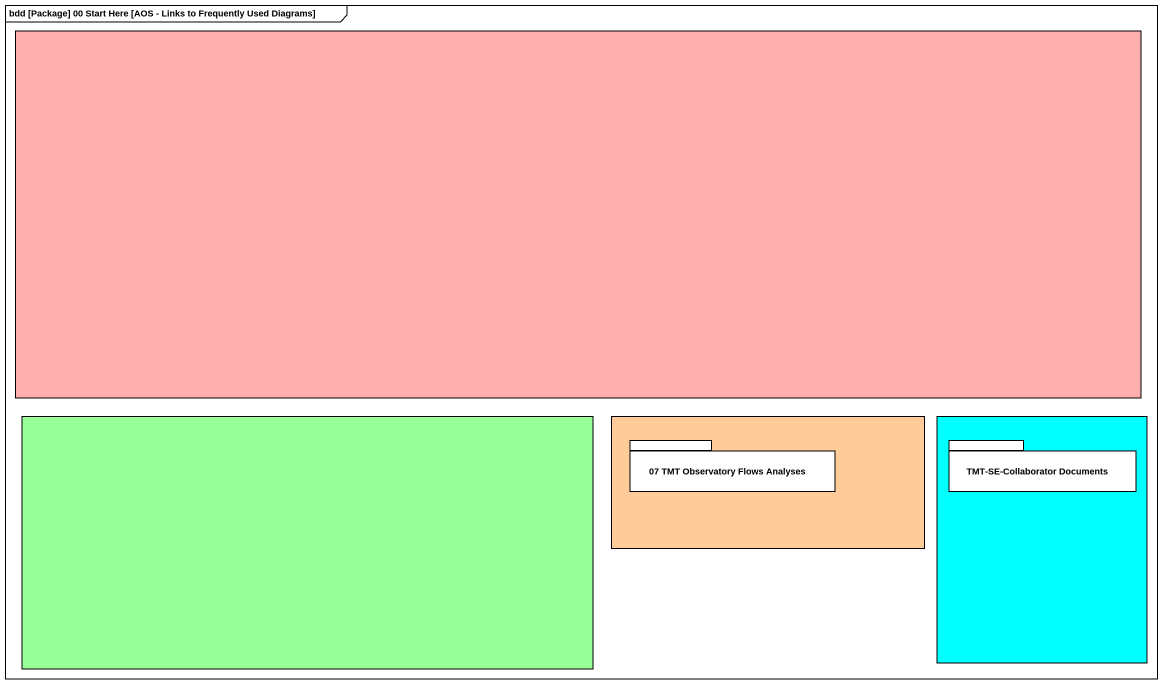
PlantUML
@startuml
mainframe bdd [Package] 00 Start Here [AOS - Links to Frequently Used Diagrams]
rectangle " " as rectangle1 #FFAFAF
rectangle " " as rectangle2 #99FF99
rectangle " " as rectangle3 #FFCC99 {
  package "07 TMT Observatory Flows Analyses" as p07_TMT_Observatory_Flows {
  }
}
rectangle " " as rectangle4 #00FFFF {
  package "TMT-SE-Collaborator Documents" as TMT_SE_Collaborator {
  }
}
@enduml
